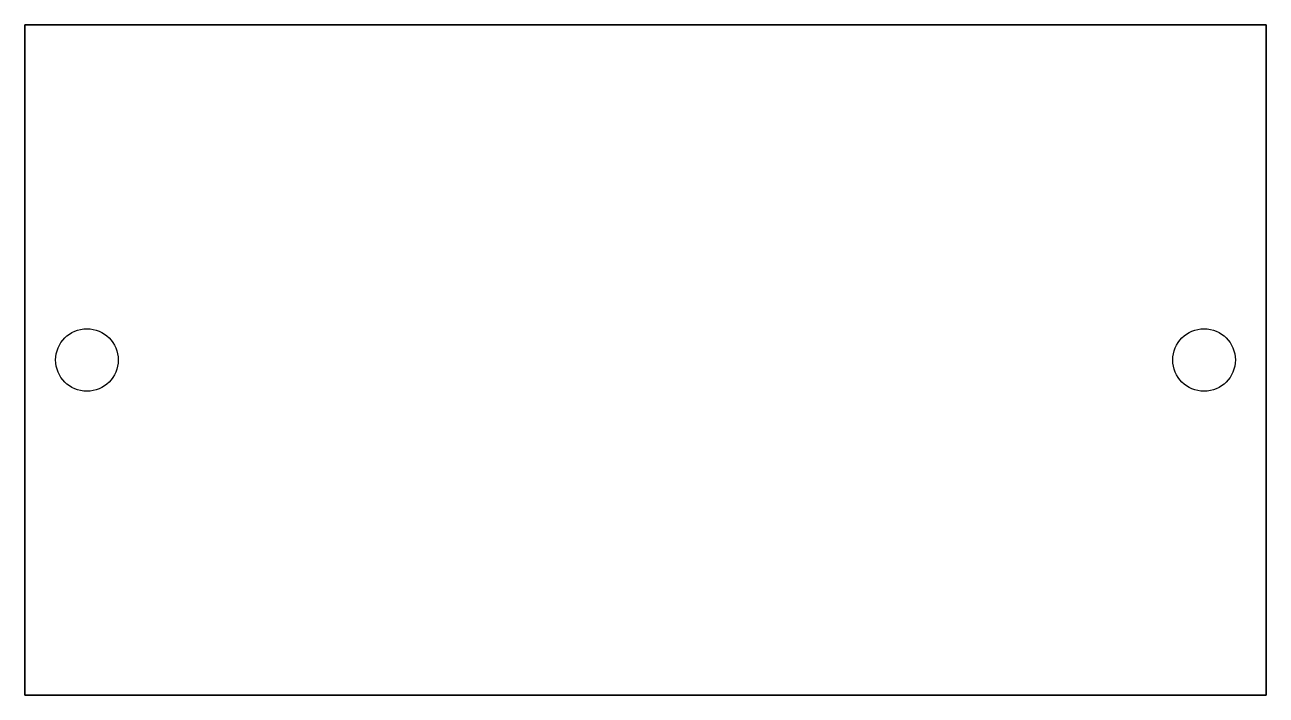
# Model space of a CAD drawing. Header units: inches. Extents: x -0.25 to 2.25, y -0.25 to 1.1.
import ezdxf

# ---------------------------------------------------------------- set-up
doc = ezdxf.new("R2010")
doc.units = ezdxf.units.IN
doc.layers.get('0').update_dxf_attribs({"linetype": 'CONTINUOUS'})

msp = doc.modelspace()

# ---------------------------------------------------------------- linework, layer by layer
for points in [[(-0.25, -0.25), (-0.25, 1.1), (2.25, 1.1), (2.25, -0.25)], [(-0.25, 1.1), (-0.25, -0.25), (2.25, -0.25), (2.25, 1.1)]]:
    msp.add_lwpolyline(points, close=True)
for centre in [(-0.125, 0.425), (-0.125, 0.425), (2.125, 0.425), (2.125, 0.425)]:
    msp.add_circle(centre, 0.063)

doc.saveas('drawing.dxf')
